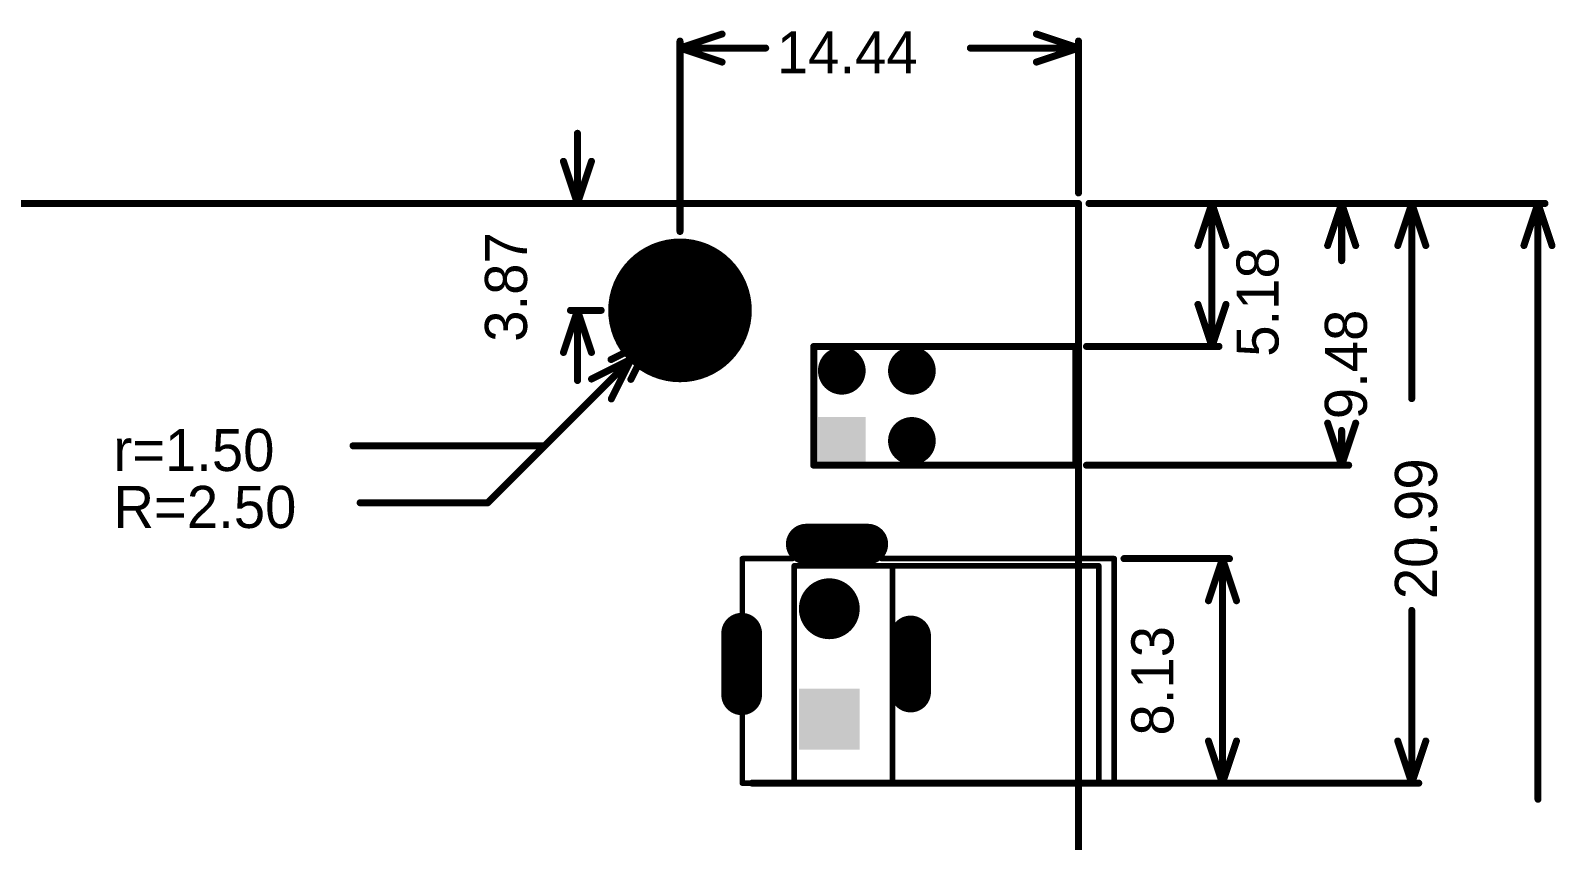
# Model space of a CAD drawing. Extents: x 34 to 149, y 34 to 109.
# Drawn here: x 93.5 to 148.7, y 79.5 to 108.8 of the extents above; entities that cross this region are included whole.
import ezdxf

# ---------------------------------------------------------------- set-up
doc = ezdxf.new("R2010")
doc.units = 0
doc.layers.get('0').update_dxf_attribs({"linetype": 'CONTINUOUS'})
for name, color, linetype in [('BOTTOMLAYER', 5, 'CONTINUOUS'), ('BOTTOMSOLDER', 6, 'CONTINUOUS'), ('KEEPOUTLAYER', 6, 'CONTINUOUS'), ('MULTILAYER', 9, 'CONTINUOUS'), ('TOPLAYER', 1, 'CONTINUOUS'), ('TOPOVERLAY', 2, 'CONTINUOUS'), ('TOPSOLDER', 216, 'CONTINUOUS')]:
    doc.layers.add(name, color=color, linetype=linetype)

# ---------------------------------------------------------------- blocks, each defined once
blk = doc.blocks.new('LED3_4_3')
at = {"layer": 'BOTTOMLAYER', "const_width": 0.762}
for points in [[(2.159, 0, 1), (2.921, 0, 1)], [(-0.381, -2.54, 1), (0.381, -2.54, 1)], [(2.159, -2.54, 1), (2.921, -2.54, 1)]]:
    blk.add_lwpolyline(points, format="xyb", close=True, dxfattribs=at)
at = {"layer": 'BOTTOMLAYER'}
blk.add_solid([(-0.762, -0.762), (0.762, -0.762), (-0.762, 0.762), (0.762, 0.762)], dxfattribs=at)
at = {"layer": 'BOTTOMSOLDER', "const_width": 0.8636}
for points in [[(2.1082, 0, 1), (2.9718, 0, 1)], [(-0.4318, -2.54, 1), (0.4318, -2.54, 1)], [(2.1082, -2.54, 1), (2.9718, -2.54, 1)]]:
    blk.add_lwpolyline(points, format="xyb", close=True, dxfattribs=at)
at = {"layer": 'BOTTOMSOLDER'}
blk.add_solid([(-0.8636, -0.8636), (0.8636, -0.8636), (-0.8636, 0.8636), (0.8636, 0.8636)], dxfattribs=at)
at = {"layer": 'MULTILAYER', "const_width": 0.762}
for points in [[(2.159, 0, 1), (2.921, 0, 1)], [(-0.381, -2.54, 1), (0.381, -2.54, 1)], [(2.159, -2.54, 1), (2.921, -2.54, 1)]]:
    blk.add_lwpolyline(points, format="xyb", close=True, dxfattribs=at)
at = {"layer": 'MULTILAYER'}
blk.add_solid([(-0.762, -0.762), (0.762, -0.762), (-0.762, 0.762), (0.762, 0.762)], dxfattribs=at)
at = {"layer": 'TOPLAYER', "const_width": 0.762}
for points in [[(2.159, 0, 1), (2.921, 0, 1)], [(-0.381, -2.54, 1), (0.381, -2.54, 1)], [(2.159, -2.54, 1), (2.921, -2.54, 1)]]:
    blk.add_lwpolyline(points, format="xyb", close=True, dxfattribs=at)
at = {"layer": 'TOPLAYER'}
blk.add_solid([(-0.762, -0.762), (0.762, -0.762), (-0.762, 0.762), (0.762, 0.762)], dxfattribs=at)
at = {"layer": 'TOPOVERLAY', "const_width": 0.254}
for points in [[(-0.880008, 1.016), (3.420008, 1.016)], [(-0.880008, 1.016), (-0.880008, -8.484006)], [(3.420008, 1.016), (3.420008, -8.484006)], [(-0.880008, -8.484006), (3.420008, -8.484006)]]:
    blk.add_lwpolyline(points, dxfattribs=at)
at = {"layer": 'TOPOVERLAY', "const_width": 0.127}
for points in [[(-0.943508, 1.016, 1), (-0.816508, 1.016, 1)], [(-0.943508, 1.016, 1), (-0.816508, 1.016, 1)], [(3.356508, 1.016, 1), (3.483508, 1.016, 1)], [(3.356508, 1.016, 1), (3.483508, 1.016, 1)], [(-0.943508, -8.484006, 1), (-0.816508, -8.484006, 1)], [(-0.943508, -8.484006, 1), (-0.816508, -8.484006, 1)], [(3.356508, -8.484006, 1), (3.483508, -8.484006, 1)], [(3.356508, -8.484006, 1), (3.483508, -8.484006, 1)]]:
    blk.add_lwpolyline(points, format="xyb", close=True, dxfattribs=at)
at = {"layer": 'TOPSOLDER', "const_width": 0.8636}
for points in [[(2.1082, 0, 1), (2.9718, 0, 1)], [(-0.4318, -2.54, 1), (0.4318, -2.54, 1)], [(2.1082, -2.54, 1), (2.9718, -2.54, 1)]]:
    blk.add_lwpolyline(points, format="xyb", close=True, dxfattribs=at)
at = {"layer": 'TOPSOLDER'}
blk.add_solid([(-0.8636, -0.8636), (0.8636, -0.8636), (-0.8636, 0.8636), (0.8636, 0.8636)], dxfattribs=at)
blk = doc.blocks.new('H____3___5___4')
at = {"layer": 'BOTTOMLAYER'}
for points, const_width in [([(-1.250008, -0.000008, 1), (1.249987, -0.000008, 1)], 2.499995), ([(-0.2, 2.032, 1), (0.2, 2.032, 1)], 0.399999), ([(-1.63684, 1.436842, 1), (-1.23684, 1.436842, 1)], 0.399999), ([(1.23684, 1.436842, 1), (1.63684, 1.436842, 1)], 0.399999), ([(-2.232, 0.000003, 1), (-1.832, 0.000003, 1)], 0.399999), ([(1.832, 0.000003, 1), (2.232, 0.000003, 1)], 0.399999), ([(-1.63684, -1.436837, 1), (-1.23684, -1.436837, 1)], 0.399999), ([(1.23684, -1.436837, 1), (1.63684, -1.436837, 1)], 0.399999), ([(-0.2, -2.031995, 1), (0.2, -2.031995, 1)], 0.399999)]:
    blk.add_lwpolyline(points, format="xyb", close=True, dxfattribs=dict(at, const_width=const_width))
at = {"layer": 'BOTTOMSOLDER'}
for points, const_width in [([(-1.300808, -0.000008, 1), (1.300787, -0.000008, 1)], 2.601595), ([(-0.2508, 2.032, 1), (0.2508, 2.032, 1)], 0.501599), ([(-1.687639, 1.436842, 1), (-1.18604, 1.436842, 1)], 0.501599), ([(1.18604, 1.436842, 1), (1.687639, 1.436842, 1)], 0.501599), ([(-2.2828, 0.000003, 1), (-1.7812, 0.000003, 1)], 0.501599), ([(1.7812, 0.000003, 1), (2.2828, 0.000003, 1)], 0.501599), ([(-1.687639, -1.436837, 1), (-1.18604, -1.436837, 1)], 0.501599), ([(1.18604, -1.436837, 1), (1.687639, -1.436837, 1)], 0.501599), ([(-0.2508, -2.031995, 1), (0.2508, -2.031995, 1)], 0.501599)]:
    blk.add_lwpolyline(points, format="xyb", close=True, dxfattribs=dict(at, const_width=const_width))
at = {"layer": 'MULTILAYER'}
for points, const_width in [([(-1.250008, -0.000008, 1), (1.249987, -0.000008, 1)], 2.499995), ([(-0.2, 2.032, 1), (0.2, 2.032, 1)], 0.399999), ([(-1.63684, 1.436842, 1), (-1.23684, 1.436842, 1)], 0.399999), ([(1.23684, 1.436842, 1), (1.63684, 1.436842, 1)], 0.399999), ([(-2.232, 0.000003, 1), (-1.832, 0.000003, 1)], 0.399999), ([(1.832, 0.000003, 1), (2.232, 0.000003, 1)], 0.399999), ([(-1.63684, -1.436837, 1), (-1.23684, -1.436837, 1)], 0.399999), ([(1.23684, -1.436837, 1), (1.63684, -1.436837, 1)], 0.399999), ([(-0.2, -2.031995, 1), (0.2, -2.031995, 1)], 0.399999)]:
    blk.add_lwpolyline(points, format="xyb", close=True, dxfattribs=dict(at, const_width=const_width))
at = {"layer": 'TOPLAYER'}
for points, const_width in [([(-1.250008, -0.000008, 1), (1.249987, -0.000008, 1)], 2.499995), ([(-0.2, 2.032, 1), (0.2, 2.032, 1)], 0.399999), ([(-1.63684, 1.436842, 1), (-1.23684, 1.436842, 1)], 0.399999), ([(1.23684, 1.436842, 1), (1.63684, 1.436842, 1)], 0.399999), ([(-2.232, 0.000003, 1), (-1.832, 0.000003, 1)], 0.399999), ([(1.832, 0.000003, 1), (2.232, 0.000003, 1)], 0.399999), ([(-1.63684, -1.436837, 1), (-1.23684, -1.436837, 1)], 0.399999), ([(1.23684, -1.436837, 1), (1.63684, -1.436837, 1)], 0.399999), ([(-0.2, -2.031995, 1), (0.2, -2.031995, 1)], 0.399999)]:
    blk.add_lwpolyline(points, format="xyb", close=True, dxfattribs=dict(at, const_width=const_width))
at = {"layer": 'TOPSOLDER'}
for points, const_width in [([(-1.300808, -0.000008, 1), (1.300787, -0.000008, 1)], 2.601595), ([(-0.2508, 2.032, 1), (0.2508, 2.032, 1)], 0.501599), ([(-1.687639, 1.436842, 1), (-1.18604, 1.436842, 1)], 0.501599), ([(1.18604, 1.436842, 1), (1.687639, 1.436842, 1)], 0.501599), ([(-2.2828, 0.000003, 1), (-1.7812, 0.000003, 1)], 0.501599), ([(1.7812, 0.000003, 1), (2.2828, 0.000003, 1)], 0.501599), ([(-1.687639, -1.436837, 1), (-1.18604, -1.436837, 1)], 0.501599), ([(1.18604, -1.436837, 1), (1.687639, -1.436837, 1)], 0.501599), ([(-0.2508, -2.031995, 1), (0.2508, -2.031995, 1)], 0.501599)]:
    blk.add_lwpolyline(points, format="xyb", close=True, dxfattribs=dict(at, const_width=const_width))
blk = doc.blocks.new('DC5_5_2_1_6')
at = {"layer": 'BOTTOMLAYER', "const_width": 1.27}
for points in [[(2.339988, 4.339996), (4.569981, 4.339996)], [(0, 1.114996), (0, -1.114996)], [(6.1214, -1.016), (6.1214, 1.016)]]:
    blk.add_lwpolyline(points, dxfattribs=at)
at = {"layer": 'BOTTOMLAYER'}
for points, const_width in [([(2.022488, 4.339996, 1), (2.657488, 4.339996, 1)], 0.635), ([(4.252481, 4.339996, 1), (4.887481, 4.339996, 1)], 0.635), ([(2.675001, 2.000001, 1), (3.674999, 2.000001, 1)], 0.999998), ([(-0.3175, 1.114996, 1), (0.3175, 1.114996, 1)], 0.635), ([(5.8039, 1.016, 1), (6.4389, 1.016, 1)], 0.635), ([(-0.3175, -1.114996, 1), (0.3175, -1.114996, 1)], 0.635), ([(5.8039, -1.016, 1), (6.4389, -1.016, 1)], 0.635)]:
    blk.add_lwpolyline(points, format="xyb", close=True, dxfattribs=dict(at, const_width=const_width))
blk.add_solid([(4.174998, -2.999999), (4.174998, -1.000003), (2.175002, -2.999999), (2.175002, -1.000003)], dxfattribs=at)
at = {"layer": 'BOTTOMSOLDER', "const_width": 1.4732}
for points in [[(2.339988, 4.339996), (4.569981, 4.339996)], [(0, 1.114996), (0, -1.114996)], [(6.1214, -1.016), (6.1214, 1.016)]]:
    blk.add_lwpolyline(points, dxfattribs=at)
at = {"layer": 'BOTTOMSOLDER'}
for points, const_width in [([(1.971688, 4.339996, 1), (2.708288, 4.339996, 1)], 0.7366), ([(4.201681, 4.339996, 1), (4.938281, 4.339996, 1)], 0.7366), ([(2.624201, 2.000001, 1), (3.725799, 2.000001, 1)], 1.101598), ([(-0.3683, 1.114996, 1), (0.3683, 1.114996, 1)], 0.7366), ([(5.7531, 1.016, 1), (6.4897, 1.016, 1)], 0.7366), ([(-0.3683, -1.114996, 1), (0.3683, -1.114996, 1)], 0.7366), ([(5.7531, -1.016, 1), (6.4897, -1.016, 1)], 0.7366)]:
    blk.add_lwpolyline(points, format="xyb", close=True, dxfattribs=dict(at, const_width=const_width))
blk.add_solid([(4.276598, -3.101599), (4.276598, -0.898403), (2.073402, -3.101599), (2.073402, -0.898403)], dxfattribs=at)
at = {"layer": 'MULTILAYER', "const_width": 1.27}
for points in [[(2.339988, 4.339996), (4.569981, 4.339996)], [(0, 1.114996), (0, -1.114996)], [(6.1214, -1.016), (6.1214, 1.016)]]:
    blk.add_lwpolyline(points, dxfattribs=at)
at = {"layer": 'MULTILAYER'}
for points, const_width in [([(2.022488, 4.339996, 1), (2.657488, 4.339996, 1)], 0.635), ([(4.252481, 4.339996, 1), (4.887481, 4.339996, 1)], 0.635), ([(2.675001, 2.000001, 1), (3.674999, 2.000001, 1)], 0.999998), ([(-0.3175, 1.114996, 1), (0.3175, 1.114996, 1)], 0.635), ([(5.8039, 1.016, 1), (6.4389, 1.016, 1)], 0.635), ([(-0.3175, -1.114996, 1), (0.3175, -1.114996, 1)], 0.635), ([(5.8039, -1.016, 1), (6.4389, -1.016, 1)], 0.635)]:
    blk.add_lwpolyline(points, format="xyb", close=True, dxfattribs=dict(at, const_width=const_width))
blk.add_solid([(4.174998, -2.999999), (4.174998, -1.000003), (2.175002, -2.999999), (2.175002, -1.000003)], dxfattribs=at)
at = {"layer": 'TOPLAYER', "const_width": 1.27}
for points in [[(2.339988, 4.339996), (4.569981, 4.339996)], [(0, 1.114996), (0, -1.114996)], [(6.1214, -1.016), (6.1214, 1.016)]]:
    blk.add_lwpolyline(points, dxfattribs=at)
at = {"layer": 'TOPLAYER'}
for points, const_width in [([(2.022488, 4.339996, 1), (2.657488, 4.339996, 1)], 0.635), ([(4.252481, 4.339996, 1), (4.887481, 4.339996, 1)], 0.635), ([(2.675001, 2.000001, 1), (3.674999, 2.000001, 1)], 0.999998), ([(-0.3175, 1.114996, 1), (0.3175, 1.114996, 1)], 0.635), ([(5.8039, 1.016, 1), (6.4389, 1.016, 1)], 0.635), ([(-0.3175, -1.114996, 1), (0.3175, -1.114996, 1)], 0.635), ([(5.8039, -1.016, 1), (6.4389, -1.016, 1)], 0.635)]:
    blk.add_lwpolyline(points, format="xyb", close=True, dxfattribs=dict(at, const_width=const_width))
blk.add_solid([(4.174998, -2.999999), (4.174998, -1.000003), (2.175002, -2.999999), (2.175002, -1.000003)], dxfattribs=at)
at = {"layer": 'TOPOVERLAY', "const_width": 0.2032}
for points in [[(0.024994, 1.812392), (0.024994, 3.815029)], [(0.024994, 3.815029), (1.8288, 3.815029)], [(5.08, 3.815029), (13.495985, 3.815029)], [(13.495985, -4.312996), (13.495985, 3.815029)], [(1.905, -4.323994), (1.905, 3.556)], [(1.905, 3.556), (12.937541, 3.556)], [(5.461533, -4.2164), (5.461533, 3.556)], [(12.937541, -4.323994), (12.937541, 3.556)], [(0.024994, -4.312996), (0.024994, -1.845208)], [(0.024994, -4.312996), (13.495985, -4.312996)], [(1.905, -4.323994), (12.937541, -4.323994)]]:
    blk.add_lwpolyline(points, dxfattribs=at)
at = {"layer": 'TOPOVERLAY', "const_width": 0.1016}
for points in [[(-0.025806, 3.815029, 1), (0.075794, 3.815029, 1)], [(-0.025806, 3.815029, 1), (0.075794, 3.815029, 1)], [(1.778, 3.815029, 1), (1.8796, 3.815029, 1)], [(5.0292, 3.815029, 1), (5.1308, 3.815029, 1)], [(13.445185, 3.815029, 1), (13.546785, 3.815029, 1)], [(13.445185, 3.815029, 1), (13.546785, 3.815029, 1)], [(1.8542, 3.556, 1), (1.9558, 3.556, 1)], [(1.8542, 3.556, 1), (1.9558, 3.556, 1)], [(5.410733, 3.556, 1), (5.512333, 3.556, 1)], [(12.886741, 3.556, 1), (12.988341, 3.556, 1)], [(12.886741, 3.556, 1), (12.988341, 3.556, 1)], [(-0.025806, 1.812392, 1), (0.075794, 1.812392, 1)], [(-0.025806, -1.845208, 1), (0.075794, -1.845208, 1)], [(-0.025806, -4.312996, 1), (0.075794, -4.312996, 1)], [(-0.025806, -4.312996, 1), (0.075794, -4.312996, 1)], [(1.8542, -4.323994, 1), (1.9558, -4.323994, 1)], [(1.8542, -4.323994, 1), (1.9558, -4.323994, 1)], [(5.410733, -4.2164, 1), (5.512333, -4.2164, 1)], [(12.886741, -4.323994, 1), (12.988341, -4.323994, 1)], [(12.886741, -4.323994, 1), (12.988341, -4.323994, 1)], [(13.445185, -4.312996, 1), (13.546785, -4.312996, 1)], [(13.445185, -4.312996, 1), (13.546785, -4.312996, 1)]]:
    blk.add_lwpolyline(points, format="xyb", close=True, dxfattribs=at)
at = {"layer": 'TOPSOLDER', "const_width": 1.4732}
for points in [[(2.339988, 4.339996), (4.569981, 4.339996)], [(0, 1.114996), (0, -1.114996)], [(6.1214, -1.016), (6.1214, 1.016)]]:
    blk.add_lwpolyline(points, dxfattribs=at)
at = {"layer": 'TOPSOLDER'}
for points, const_width in [([(1.971688, 4.339996, 1), (2.708288, 4.339996, 1)], 0.7366), ([(4.201681, 4.339996, 1), (4.938281, 4.339996, 1)], 0.7366), ([(2.624201, 2.000001, 1), (3.725799, 2.000001, 1)], 1.101598), ([(-0.3683, 1.114996, 1), (0.3683, 1.114996, 1)], 0.7366), ([(5.7531, 1.016, 1), (6.4897, 1.016, 1)], 0.7366), ([(-0.3683, -1.114996, 1), (0.3683, -1.114996, 1)], 0.7366), ([(5.7531, -1.016, 1), (6.4897, -1.016, 1)], 0.7366)]:
    blk.add_lwpolyline(points, format="xyb", close=True, dxfattribs=dict(at, const_width=const_width))
blk.add_solid([(4.276598, -3.101599), (4.276598, -0.898403), (2.073402, -3.101599), (2.073402, -0.898403)], dxfattribs=at)

msp = doc.modelspace()

# ---------------------------------------------------------------- linework, layer by layer
at = {"layer": 'KEEPOUTLAYER', "const_width": 0.254}
for points in [[(51.435, 102.577999), (131.435, 102.577999)], [(131.435, 52.578), (131.435, 102.577999)]]:
    msp.add_lwpolyline(points, dxfattribs=at)
at = {"layer": 'KEEPOUTLAYER', "const_width": 0.127}
msp.add_lwpolyline([(131.3715, 102.577999, 1), (131.4985, 102.577999, 1)], format="xyb", close=True, dxfattribs=at)
msp.add_lwpolyline([(131.3715, 102.577999, 1), (131.4985, 102.577999, 1)], format="xyb", close=True, dxfattribs=at)
at = {"layer": 'TOPOVERLAY', "const_width": 0.254}
for points in [[(116.99798, 108.204), (118.52198, 108.712)], [(116.99798, 101.562098), (116.99798, 108.458)], [(116.99798, 108.204), (120.102757, 108.204)], [(116.99798, 108.204), (118.52198, 107.696)], [(127.517421, 108.204), (131.435, 108.204)], [(129.911, 108.712), (131.435, 108.204)], [(129.911, 107.696), (131.435, 108.204)], [(131.435, 102.958999), (131.435, 108.458)], [(113.284, 102.577999), (113.284, 105.117999)], [(112.776, 104.101999), (113.284, 102.577999)], [(113.284, 102.577999), (113.792, 104.101999)], [(113.03, 102.577999), (131.054, 102.577999)], [(131.816, 102.577999), (148.336, 102.577999)], [(131.816, 102.577999), (136.525, 102.577999)], [(131.816, 102.577999), (141.224, 102.577999)], [(135.763, 101.053999), (136.271, 102.577999)], [(136.271, 99.989002), (136.271, 102.577999)], [(136.271, 102.577999), (136.779, 101.053999)], [(138.176, 102.577999), (143.764, 102.577999)], [(140.462, 101.053999), (140.97, 102.577999)], [(140.97, 100.505136), (140.97, 102.577999)], [(140.97, 102.577999), (141.478, 101.053999)], [(143.002, 101.053999), (143.51, 102.577999)], [(143.51, 95.511795), (143.51, 102.577999)], [(143.51, 102.577999), (144.018, 101.053999)], [(147.574, 101.053999), (148.082, 102.577999)], [(148.082, 81.005891), (148.082, 102.577999)], [(148.082, 102.577999), (148.59, 101.053999)], [(136.271, 97.400008), (136.271, 99.989002)], [(135.763, 98.924008), (136.271, 97.400008)], [(136.271, 97.400008), (136.779, 98.924008)], [(112.776, 97.182503), (113.284, 98.706503)], [(113.03, 98.706503), (114.142385, 98.706503)], [(113.284, 96.166503), (113.284, 98.706503)], [(113.284, 98.706503), (113.792, 97.182503)], [(112.094952, 93.803473), (115.93732, 97.64584)], [(114.50048, 96.927419), (115.93732, 97.64584)], [(115.218898, 96.209), (115.93732, 97.64584)], [(131.724806, 97.400008), (136.525, 97.400008)], [(110.03293, 91.74145), (115.230214, 96.938734)], [(113.793374, 96.220313), (115.230214, 96.938734)], [(114.511793, 95.501894), (115.230214, 96.938734)], [(140.462, 94.623992), (140.97, 93.099992)], [(140.97, 93.099992), (141.478, 94.623992)], [(140.97, 93.099992), (140.97, 94.36006)], [(105.153755, 93.803473), (112.094952, 93.803473)], [(131.724806, 93.099992), (141.224, 93.099992)], [(105.409756, 91.74145), (110.03293, 91.74145)], [(133.083625, 89.717829), (136.906, 89.717829)], [(136.144, 88.193829), (136.652, 89.717829)], [(136.652, 85.653816), (136.652, 89.717829)], [(136.652, 89.717829), (137.16, 88.193829)], [(143.51, 81.589804), (143.51, 87.843213)], [(136.652, 81.589804), (136.652, 85.653816)], [(136.144, 83.113804), (136.652, 81.589804)], [(136.652, 81.589804), (137.16, 83.113804)], [(143.002, 83.113804), (143.51, 81.589804)], [(143.51, 81.589804), (144.018, 83.113804)], [(119.612634, 81.589804), (136.906, 81.589804)], [(133.083625, 81.589804), (143.764, 81.589804)]]:
    msp.add_lwpolyline(points, dxfattribs=at)
at = {"layer": 'TOPOVERLAY'}
for points, const_width in [([(116.93448, 108.458, 1), (117.06148, 108.458, 1)], 0.127), ([(116.93448, 108.204, 1), (117.06148, 108.204, 1)], 0.127), ([(116.93448, 108.204, 1), (117.06148, 108.204, 1)], 0.127), ([(116.93448, 108.204, 1), (117.06148, 108.204, 1)], 0.127), ([(118.45848, 108.712, 1), (118.58548, 108.712, 1)], 0.127), ([(120.039257, 108.204, 1), (120.166257, 108.204, 1)], 0.127), ([(127.453921, 108.204, 1), (127.580921, 108.204, 1)], 0.127), ([(129.8475, 108.712, 1), (129.9745, 108.712, 1)], 0.127), ([(131.3715, 108.458, 1), (131.4985, 108.458, 1)], 0.127), ([(131.3715, 108.204, 1), (131.4985, 108.204, 1)], 0.127), ([(131.3715, 108.204, 1), (131.4985, 108.204, 1)], 0.127), ([(131.3715, 108.204, 1), (131.4985, 108.204, 1)], 0.127), ([(118.45848, 107.696, 1), (118.58548, 107.696, 1)], 0.127), ([(129.8475, 107.696, 1), (129.9745, 107.696, 1)], 0.127), ([(113.2205, 105.117999, 1), (113.3475, 105.117999, 1)], 0.127), ([(112.7125, 104.101999, 1), (112.8395, 104.101999, 1)], 0.127), ([(113.7285, 104.101999, 1), (113.8555, 104.101999, 1)], 0.127), ([(131.3715, 102.958999, 1), (131.4985, 102.958999, 1)], 0.127), ([(112.9665, 102.577999, 1), (113.0935, 102.577999, 1)], 0.127), ([(113.2205, 102.577999, 1), (113.3475, 102.577999, 1)], 0.127), ([(113.2205, 102.577999, 1), (113.3475, 102.577999, 1)], 0.127), ([(113.2205, 102.577999, 1), (113.3475, 102.577999, 1)], 0.127), ([(130.9905, 102.577999, 1), (131.1175, 102.577999, 1)], 0.127), ([(131.7525, 102.577999, 1), (131.8795, 102.577999, 1)], 0.127), ([(131.7525, 102.577999, 1), (131.8795, 102.577999, 1)], 0.127), ([(131.7525, 102.577999, 1), (131.8795, 102.577999, 1)], 0.127), ([(136.2075, 102.577999, 1), (136.3345, 102.577999, 1)], 0.127), ([(136.2075, 102.577999, 1), (136.3345, 102.577999, 1)], 0.127), ([(136.2075, 102.577999, 1), (136.3345, 102.577999, 1)], 0.127), ([(136.4615, 102.577999, 1), (136.5885, 102.577999, 1)], 0.127), ([(138.1125, 102.577999, 1), (138.2395, 102.577999, 1)], 0.127), ([(140.9065, 102.577999, 1), (141.0335, 102.577999, 1)], 0.127), ([(140.9065, 102.577999, 1), (141.0335, 102.577999, 1)], 0.127), ([(140.9065, 102.577999, 1), (141.0335, 102.577999, 1)], 0.127), ([(141.1605, 102.577999, 1), (141.2875, 102.577999, 1)], 0.127), ([(143.4465, 102.577999, 1), (143.5735, 102.577999, 1)], 0.127), ([(143.4465, 102.577999, 1), (143.5735, 102.577999, 1)], 0.127), ([(143.4465, 102.577999, 1), (143.5735, 102.577999, 1)], 0.127), ([(143.7005, 102.577999, 1), (143.8275, 102.577999, 1)], 0.127), ([(148.0185, 102.577999, 1), (148.1455, 102.577999, 1)], 0.127), ([(148.0185, 102.577999, 1), (148.1455, 102.577999, 1)], 0.127), ([(148.0185, 102.577999, 1), (148.1455, 102.577999, 1)], 0.127), ([(148.2725, 102.577999, 1), (148.3995, 102.577999, 1)], 0.127), ([(116.93448, 101.562098, 1), (117.06148, 101.562098, 1)], 0.127), ([(119.49798, 98.706501, 1), (114.49798, 98.706501, 1)], 0.01), ([(135.6995, 101.053999, 1), (135.8265, 101.053999, 1)], 0.127), ([(136.7155, 101.053999, 1), (136.8425, 101.053999, 1)], 0.127), ([(140.3985, 101.053999, 1), (140.5255, 101.053999, 1)], 0.127), ([(141.4145, 101.053999, 1), (141.5415, 101.053999, 1)], 0.127), ([(142.9385, 101.053999, 1), (143.0655, 101.053999, 1)], 0.127), ([(143.9545, 101.053999, 1), (144.0815, 101.053999, 1)], 0.127), ([(147.5105, 101.053999, 1), (147.6375, 101.053999, 1)], 0.127), ([(148.5265, 101.053999, 1), (148.6535, 101.053999, 1)], 0.127), ([(140.9065, 100.505136, 1), (141.0335, 100.505136, 1)], 0.127), ([(118.49798, 98.706501, 1), (115.497981, 98.706501, 1)], 0.381), ([(136.2075, 99.989002, 1), (136.3345, 99.989002, 1)], 0.127), ([(136.2075, 99.989002, 1), (136.3345, 99.989002, 1)], 0.127), ([(135.6995, 98.924008, 1), (135.8265, 98.924008, 1)], 0.127), ([(136.7155, 98.924008, 1), (136.8425, 98.924008, 1)], 0.127), ([(112.9665, 98.706503, 1), (113.0935, 98.706503, 1)], 0.127), ([(113.2205, 98.706503, 1), (113.3475, 98.706503, 1)], 0.127), ([(113.2205, 98.706503, 1), (113.3475, 98.706503, 1)], 0.127), ([(113.2205, 98.706503, 1), (113.3475, 98.706503, 1)], 0.127), ([(114.078885, 98.706503, 1), (114.205885, 98.706503, 1)], 0.127), ([(114.495481, 98.706501, 1), (114.50048, 98.706501, 1)], 0.004999), ([(115.402731, 98.706501, 1), (115.593231, 98.706501, 1)], 0.1905), ([(118.40273, 98.706501, 1), (118.59323, 98.706501, 1)], 0.1905), ([(119.495481, 98.706501, 1), (119.50048, 98.706501, 1)], 0.004999), ([(112.7125, 97.182503, 1), (112.8395, 97.182503, 1)], 0.127), ([(113.7285, 97.182503, 1), (113.8555, 97.182503, 1)], 0.127), ([(115.87382, 97.64584, 1), (116.00082, 97.64584, 1)], 0.127), ([(115.87382, 97.64584, 1), (116.00082, 97.64584, 1)], 0.127), ([(115.87382, 97.64584, 1), (116.00082, 97.64584, 1)], 0.127), ([(131.661306, 97.400008, 1), (131.788306, 97.400008, 1)], 0.127), ([(136.2075, 97.400008, 1), (136.3345, 97.400008, 1)], 0.127), ([(136.2075, 97.400008, 1), (136.3345, 97.400008, 1)], 0.127), ([(136.2075, 97.400008, 1), (136.3345, 97.400008, 1)], 0.127), ([(136.4615, 97.400008, 1), (136.5885, 97.400008, 1)], 0.127), ([(114.43698, 96.927419, 1), (114.56398, 96.927419, 1)], 0.127), ([(115.166714, 96.938734, 1), (115.293714, 96.938734, 1)], 0.127), ([(115.166714, 96.938734, 1), (115.293714, 96.938734, 1)], 0.127), ([(115.166714, 96.938734, 1), (115.293714, 96.938734, 1)], 0.127), ([(113.2205, 96.166503, 1), (113.3475, 96.166503, 1)], 0.127), ([(113.729874, 96.220313, 1), (113.856874, 96.220313, 1)], 0.127), ([(115.155398, 96.209, 1), (115.282398, 96.209, 1)], 0.127), ([(114.448293, 95.501894, 1), (114.575293, 95.501894, 1)], 0.127), ([(143.4465, 95.511795, 1), (143.5735, 95.511795, 1)], 0.127), ([(140.3985, 94.623992, 1), (140.5255, 94.623992, 1)], 0.127), ([(140.9065, 94.36006, 1), (141.0335, 94.36006, 1)], 0.127), ([(141.4145, 94.623992, 1), (141.5415, 94.623992, 1)], 0.127), ([(105.090255, 93.803473, 1), (105.217255, 93.803473, 1)], 0.127), ([(112.031452, 93.803473, 1), (112.158452, 93.803473, 1)], 0.127), ([(112.031452, 93.803473, 1), (112.158452, 93.803473, 1)], 0.127), ([(131.661306, 93.099992, 1), (131.788306, 93.099992, 1)], 0.127), ([(140.9065, 93.099992, 1), (141.0335, 93.099992, 1)], 0.127), ([(140.9065, 93.099992, 1), (141.0335, 93.099992, 1)], 0.127), ([(140.9065, 93.099992, 1), (141.0335, 93.099992, 1)], 0.127), ([(141.1605, 93.099992, 1), (141.2875, 93.099992, 1)], 0.127), ([(105.346256, 91.74145, 1), (105.473256, 91.74145, 1)], 0.127), ([(109.96943, 91.74145, 1), (110.09643, 91.74145, 1)], 0.127), ([(109.96943, 91.74145, 1), (110.09643, 91.74145, 1)], 0.127), ([(133.020125, 89.717829, 1), (133.147125, 89.717829, 1)], 0.127), ([(136.5885, 89.717829, 1), (136.7155, 89.717829, 1)], 0.127), ([(136.5885, 89.717829, 1), (136.7155, 89.717829, 1)], 0.127), ([(136.5885, 89.717829, 1), (136.7155, 89.717829, 1)], 0.127), ([(136.8425, 89.717829, 1), (136.9695, 89.717829, 1)], 0.127), ([(136.0805, 88.193829, 1), (136.2075, 88.193829, 1)], 0.127), ([(137.0965, 88.193829, 1), (137.2235, 88.193829, 1)], 0.127), ([(143.4465, 87.843213, 1), (143.5735, 87.843213, 1)], 0.127), ([(136.5885, 85.653816, 1), (136.7155, 85.653816, 1)], 0.127), ([(136.5885, 85.653816, 1), (136.7155, 85.653816, 1)], 0.127), ([(136.0805, 83.113804, 1), (136.2075, 83.113804, 1)], 0.127), ([(137.0965, 83.113804, 1), (137.2235, 83.113804, 1)], 0.127), ([(142.9385, 83.113804, 1), (143.0655, 83.113804, 1)], 0.127), ([(143.9545, 83.113804, 1), (144.0815, 83.113804, 1)], 0.127), ([(119.549134, 81.589804, 1), (119.676134, 81.589804, 1)], 0.127), ([(133.020125, 81.589804, 1), (133.147125, 81.589804, 1)], 0.127), ([(136.5885, 81.589804, 1), (136.7155, 81.589804, 1)], 0.127), ([(136.5885, 81.589804, 1), (136.7155, 81.589804, 1)], 0.127), ([(136.5885, 81.589804, 1), (136.7155, 81.589804, 1)], 0.127), ([(136.8425, 81.589804, 1), (136.9695, 81.589804, 1)], 0.127), ([(143.4465, 81.589804, 1), (143.5735, 81.589804, 1)], 0.127), ([(143.4465, 81.589804, 1), (143.5735, 81.589804, 1)], 0.127), ([(143.4465, 81.589804, 1), (143.5735, 81.589804, 1)], 0.127), ([(143.7005, 81.589804, 1), (143.8275, 81.589804, 1)], 0.127), ([(148.0185, 81.005891, 1), (148.1455, 81.005891, 1)], 0.127)]:
    msp.add_lwpolyline(points, format="xyb", close=True, dxfattribs=dict(at, const_width=const_width))

# ---------------------------------------------------------------- block references
msp.add_blockref('H____3___5___4', (116.997991, 98.706511))
for name, p, rotation in [('LED3_4_3', (122.8598, 93.98), 90), ('DC5_5_2_1_6', (119.23204, 85.9028), 360)]:
    msp.add_blockref(name, p, dxfattribs=dict(rotation=rotation))

# ---------------------------------------------------------------- texts
for s, p in [('14.44', (120.509157, 107.289846)), ('r=1.50', (96.469584, 92.889319)), ('R=2.50', (96.471666, 90.827296))]:
    msp.add_text(s, height=1.524, dxfattribs=at).set_placement(p)
for s, p in [('3.87', (111.455693, 97.569713)), ('5.18', (138.684, 97.028)), ('9.48', (141.884154, 94.766458)), ('20.99', (144.424154, 88.24961)), ('8.13', (134.874, 83.312))]:
    msp.add_text(s, height=1.524, rotation=90, dxfattribs=at).set_placement(p)

doc.saveas('drawing.dxf')
